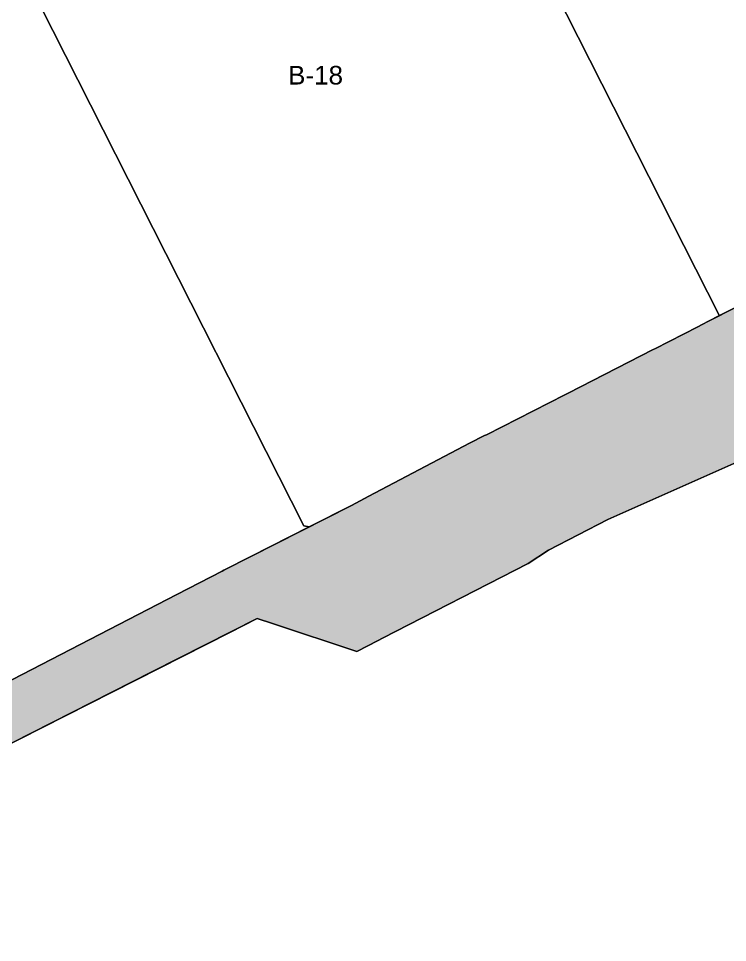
# Model space of a CAD drawing. Header units: metres. Extents: x 662613 to 666742, y 2728069 to 2732733.
# Drawn here: x 664704.2 to 664772.7, y 2730797.6 to 2730886.9 of the extents above; entities that cross this region are included whole.
import ezdxf
from ezdxf.enums import TextEntityAlignment as Align

# ---------------------------------------------------------------- set-up
doc = ezdxf.new("R2010")
doc.units = ezdxf.units.M
doc.header["$MEASUREMENT"] = 0
doc.layers.add('DQ_PLOT_ID', color=252, linetype='Continuous', lineweight=18)
doc.layers.add('Xref_DQ_MasterPlan_2024$0$DQ_PLOTS', color=252, linetype='Continuous', lineweight=15)
doc.layers.add('Open area$0$INTENSIVE LANDSCAPING AND PLAZAS', color=7, linetype='Continuous', true_color=0xecf9e2)
doc.styles.add('DQ_Plot_ID', font='arial.ttf')

# ---------------------------------------------------------------- blocks, each defined once
blk = doc.blocks.new('Xref_DQ_MasterPlan_2024')
at = {"layer": 'Xref_DQ_MasterPlan_2024$0$DQ_PLOTS'}
for points in [[(664773.485, 2730858.983), (664771.958, 2730858.207), (664771.958, 2730858.207), (664771.911, 2730858.242), (664737.879, 2730925.388)], [(664697.989, 2730820.148), (664719.53, 2730831.269), (664723.906, 2730833.528), (664724.043, 2730833.605), (664726.676, 2730834.941), (664736.398, 2730839.872), (664738.076, 2730840.756), (664747.785, 2730845.87), (664749.254, 2730846.633), (664749.424, 2730846.701), (664756.992, 2730850.55), (664757.314, 2730850.724), (664765.546, 2730854.931), (664765.709, 2730854.982), (664769.845, 2730857.116), (664770.256, 2730857.342), (664770.867, 2730857.653), (664773.485, 2730858.983)], [(664774.498, 2730844.443), (664761.17, 2730838.506), (664755.435, 2730835.534), (664753.468, 2730834.248), (664739.393, 2730827.055), (664738.966, 2730826.835), (664736.895, 2730825.769), (664728.749, 2730828.457), (664727.269, 2730828.946), (664717.093, 2730823.788), (664717.089, 2730823.786), (664699.702, 2730814.975)], [(664699.702, 2730814.975), (664724.627, 2730827.607), (664727.269, 2730828.946), (664728.749, 2730828.457), (664736.895, 2730825.769), (664738.966, 2730826.835), (664739.393, 2730827.055), (664753.468, 2730834.248), (664755.435, 2730835.534), (664761.17, 2730838.506), (664774.498, 2730844.443), (664776.46, 2730845.317), (664776.982, 2730845.549), (664800.771, 2730799.098), (664801.595, 2730799.519), (664806.938, 2730802.243), (664823.139, 2730810.504), (664854.157, 2730826.33)]]:
    blk.add_lwpolyline(points, dxfattribs=at)
for points in [[(664771.958, 2730858.207), (664770.867, 2730857.653), (664770.256, 2730857.342), (664769.845, 2730857.116), (664765.709, 2730854.982), (664765.546, 2730854.931), (664757.314, 2730850.724), (664756.992, 2730850.55), (664749.424, 2730846.701), (664749.254, 2730846.633), (664747.785, 2730845.87), (664738.076, 2730840.756), (664736.398, 2730839.872), (664732.31, 2730837.798), (664731.772, 2730837.899), (664697.82, 2730904.888), (664712.733, 2730912.61), (664716.016, 2730914.278), (664722.739, 2730917.764), (664731.191, 2730922.043), (664737.722, 2730925.308), (664737.879, 2730925.388), (664771.911, 2730858.242), (664771.958, 2730858.207)], [(664690.724, 2730816.526), (664683.264, 2730831.207), (664678.413, 2730840.775), (664656.444, 2730884.012), (664658.233, 2730884.922), (664663.565, 2730887.635), (664668.526, 2730890.174), (664677.196, 2730894.573), (664682.144, 2730897.069), (664696.799, 2730904.359), (664697.82, 2730904.888), (664731.772, 2730837.899), (664732.31, 2730837.798), (664726.676, 2730834.941), (664724.043, 2730833.605), (664723.906, 2730833.528), (664719.53, 2730831.269), (664697.989, 2730820.148), (664697.766, 2730820.041), (664690.724, 2730816.526)]]:
    blk.add_lwpolyline(points, close=True, dxfattribs=at)
blk = doc.blocks.new('Open area')
at = {"layer": 'Open area$0$INTENSIVE LANDSCAPING AND PLAZAS'}
blk.add_hatch(color=256, dxfattribs=at).paths.add_polyline_path([(664676.318, 2730743.263), (664678.938, 2730736.525), (664683.301, 2730731.989), (664686.638, 2730728.52), (664690.808, 2730726.247), (664694.121, 2730724.455), (664700.202, 2730721.616), (664705.8, 2730719.001), (664713.064, 2730715.609), (664760.164, 2730692.618), (664758.308, 2730691.666), (664743.719, 2730684.188), (664741.952, 2730683.283), (664741.008, 2730683.763), (664709.256, 2730699.928), (664708.158, 2730700.541), (664698.578, 2730705.418), (664691.922, 2730708.806), (664685.627, 2730712.012), (664675.05, 2730717.419), (664668.832, 2730720.565), (664654.228, 2730727.999), (664647.473, 2730731.434), (664638.242, 2730736.124), (664637.643, 2730736.427), (664624.306, 2730743.213), (664616.982, 2730746.886), (664615.747, 2730747.128), (664615.13, 2730747.249), (664614.974, 2730747.279), (664615.924, 2730749.648), (664616.733, 2730751.661), (664618.094, 2730756.635), (664619.108, 2730763.283), (664618.094, 2730778.335), (664616.028, 2730793.274), (664614.891, 2730800.314), (664613.456, 2730810.826), (664613.352, 2730811.482), (664615.799, 2730810.238), (664618.917, 2730808.653), (664627.314, 2730804.383), (664629.136, 2730803.312), (664636.272, 2730799.845), (664642.053, 2730796.911), (664642.816, 2730796.524), (664659.092, 2730788.263), (664666.563, 2730784.516), (664672.753, 2730796.864), (664674.036, 2730799.355), (664679.012, 2730808.866), (664680.126, 2730811.284), (664686.572, 2730814.529), (664689.732, 2730816.085), (664690.429, 2730816.379), (664697.766, 2730820.041), (664697.989, 2730820.148), (664719.53, 2730831.269), (664723.906, 2730833.528), (664724.043, 2730833.605), (664726.676, 2730834.941), (664736.398, 2730839.872), (664738.076, 2730840.756), (664747.785, 2730845.87), (664749.254, 2730846.633), (664749.424, 2730846.701), (664756.992, 2730850.55), (664757.314, 2730850.724), (664765.546, 2730854.931), (664765.709, 2730854.982), (664769.845, 2730857.116), (664770.256, 2730857.342), (664770.867, 2730857.653), (664773.485, 2730858.983), (664778.496, 2730861.527), (664792.196, 2730868.486), (664793.083, 2730868.936), (664797.031, 2730870.942), (664797.125, 2730870.989), (664799.563, 2730872.228), (664799.746, 2730872.32), (664802.661, 2730873.801), (664803.978, 2730874.47), (664805.963, 2730875.478), (664806.445, 2730875.723), (664809.347, 2730877.197), (664811.538, 2730878.31), (664815.85, 2730880.5), (664817.729, 2730881.454), (664818.713, 2730881.954), (664819.056, 2730882.128), (664821.76, 2730883.502), (664824.923, 2730885.108), (664827.018, 2730880.928), (664827.171, 2730880.622), (664827.224, 2730880.517), (664827.49, 2730879.997), (664827.501, 2730879.974), (664827.47, 2730879.958), (664824.927, 2730878.651), (664824.666, 2730878.532), (664798.568, 2730865.315), (664794.842, 2730863.408), (664776.29, 2730853.972), (664773.482, 2730852.384), (664774.779, 2730849.851), (664776.83, 2730845.846), (664776.982, 2730845.549), (664776.46, 2730845.317), (664774.498, 2730844.443), (664761.17, 2730838.506), (664755.435, 2730835.534), (664753.468, 2730834.248), (664739.393, 2730827.055), (664738.966, 2730826.835), (664736.895, 2730825.769), (664728.749, 2730828.457), (664727.269, 2730828.946), (664717.093, 2730823.788), (664717.089, 2730823.786), (664699.702, 2730814.975), (664676.742, 2730769.306), (664675.186, 2730755.003), (664674.989, 2730753.188), (664674.64, 2730747.578), (664674.992, 2730746.672), (664675.65, 2730744.982), (664676.318, 2730743.263)], flags=0)

msp = doc.modelspace()

# ---------------------------------------------------------------- block references
for name in ['Xref_DQ_MasterPlan_2024', 'Open area']:
    msp.add_blockref(name, (0, 0))

# ---------------------------------------------------------------- texts
at = {"layer": 'DQ_PLOT_ID', "style": 'DQ_Plot_ID'}
msp.add_text('B-18', height=1.8, dxfattribs=at).set_placement((664732.917, 2730880.527), align=Align.CENTER)

doc.saveas('drawing.dxf')
